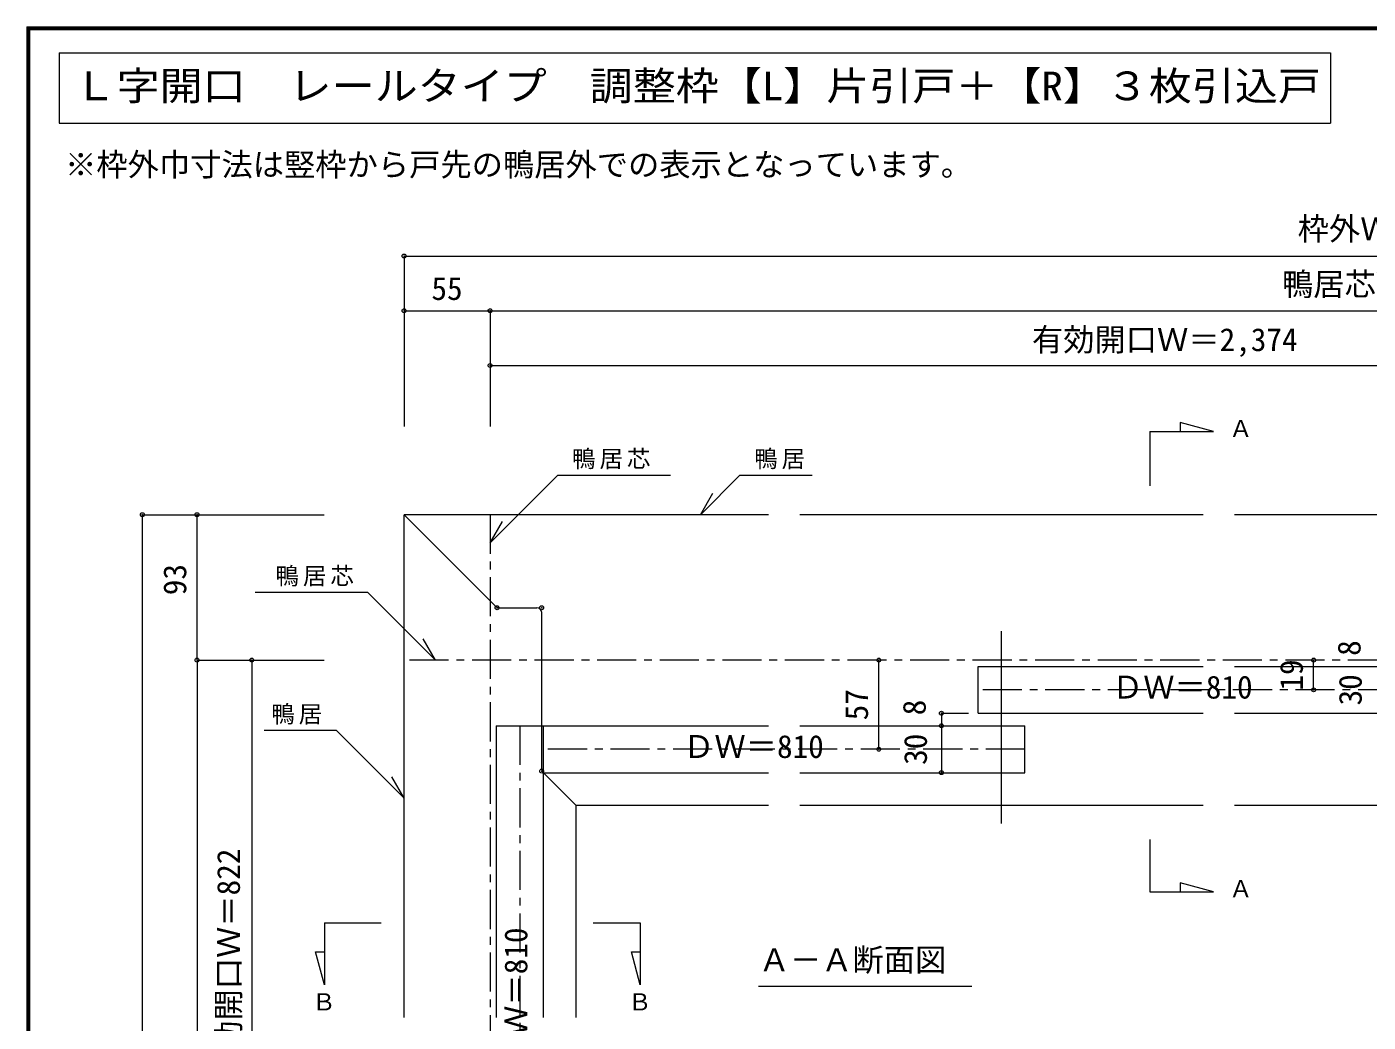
# Model space of a CAD drawing. Units: millimetres at full size, sheet at 1:5. Extents: x -957 to 993, y -689 to 708.
# Drawn here: x -957 to -100, y 71 to 708 of the extents above; entities that cross this region are included whole.
import ezdxf
from ezdxf.enums import TextEntityAlignment as Align

# ---------------------------------------------------------------- set-up
doc = ezdxf.new("R2010")
doc.units = ezdxf.units.MM
doc.header["$LTSCALE"] = 5
doc.header["$PDMODE"] = 32
doc.header["$PDSIZE"] = 2.5
doc.linetypes.add('CHAIN1', pattern=[8, 5, -1, 1, -1])
for name, color, linetype, lineweight in [('0-A_文字', 7, 'Continuous', 9), ('0-B_寸法', 7, 'Continuous', 9), ('F-1_枠', 6, 'Continuous', 9)]:
    doc.layers.add(name, color=color, linetype=linetype, lineweight=lineweight)
doc.styles.add('ＭＳ ゴシック', font='')
doc.styles.get('ＭＳ ゴシック').set_extended_font_data('MS Gothic')

msp = doc.modelspace()

# ---------------------------------------------------------------- linework, layer by layer
at = {"layer": '0-B_寸法'}
for p, q in [((-936.448, 690.897), (-936.448, 645.897)), ((-936.448, 645.897), (-123.751, 645.897)), ((-716.033, 561.028), (-716.033, 452.056)), ((-716.033, 526.028), (-661.033, 526.028)), ((-661.033, 526.028), (544.966, 526.028)), ((-661.033, 526.028), (-661.033, 452.056)), ((-661.033, 491.028), (514.966, 491.028)), ((-239.149, 448.762), (-239.149, 414.14)), ((-617.76, 420.861), (-661.033, 377.587)), ((-617.76, 420.861), (-545.764, 420.861)), ((-501.296, 420.861), (-526.531, 395.626)), ((-501.296, 420.861), (-455.125, 420.861)), ((-526.531, 395.626), (-518.645, 409.286)), ((-883.385, 395.626), (-767.133, 395.626)), ((-848.385, 302.626), (-848.385, 395.626)), ((-657.412, 337.004), (-716.033, 395.626)), ((-716.033, 74.111), (-716.033, 395.626)), ((-483.033, 395.626), (-716.033, 395.626)), ((-205.033, 395.626), (-463.033, 395.626)), ((72.967, 395.626), (-185.033, 395.626)), ((-661.033, 377.587), (-653.147, 391.248)), ((-739.131, 345.899), (-811.126, 345.899)), ((-739.131, 345.899), (-695.857, 302.626)), ((-655.291, 336.126), (-631.033, 336.126)), ((-628.033, 232.868), (-628.033, 333.126)), ((-334.033, 198.126), (-334.033, 321.126)), ((-695.857, 302.626), (-703.744, 316.286)), ((-848.385, 302.626), (-813.385, 302.626)), ((-848.385, 302.626), (-848.385, -502.374)), ((-817.982, 302.626), (-767.133, 302.626)), ((-813.385, 302.626), (-813.385, -92.375)), ((-349.033, 268.626), (-349.033, 298.626)), ((-349.033, 298.626), (-205.033, 298.626)), ((-185.033, 298.626), (-41.033, 298.626)), ((-372.476, 268.626), (-372.476, 260.626)), ((-372.476, 268.626), (-355.099, 268.626)), ((-349.033, 268.626), (-205.033, 268.626)), ((-185.033, 268.626), (-41.033, 268.626)), ((-759.307, 257.579), (-805.479, 257.579)), ((-657.033, 260.626), (-627.033, 260.626)), ((-657.033, 260.626), (-657.033, 74.111)), ((-627.033, 260.626), (-627.033, 230.626)), ((-627.033, 260.626), (-627.033, 74.111)), ((-627.033, 260.626), (-483.033, 260.626)), ((-463.033, 260.626), (-319.033, 260.626)), ((-372.476, 260.626), (-355.099, 260.626)), ((-372.476, 260.626), (-372.476, 230.626)), ((-319.033, 230.626), (-319.033, 260.626)), ((-627.155, 230.747), (-606.033, 209.626)), ((-627.033, 230.626), (-483.033, 230.626)), ((-463.033, 230.626), (-319.033, 230.626)), ((-372.476, 230.626), (-355.099, 230.626)), ((-606.033, 74.111), (-606.033, 209.626)), ((-483.033, 209.626), (-606.033, 209.626)), ((-205.033, 209.626), (-463.033, 209.626)), ((72.967, 209.626), (-185.033, 209.626)), ((-766.954, 134.572), (-730.563, 134.572)), ((-595.107, 134.572), (-565.007, 134.572)), ((-353.054, 93.893), (-489.481, 93.893))]:
    msp.add_line(p, q, dxfattribs=at)
at = {"layer": '0-B_寸法', "linetype": 'CHAIN1'}
for p, q in [((-661.033, 395.626), (-661.033, -557.361)), ((592.467, 302.626), (-716.033, 302.626)), ((-41.033, 283.626), (-349.033, 283.626)), ((-642.033, 260.626), (-642.033, -122.374)), ((-319.033, 245.626), (-627.033, 245.626))]:
    msp.add_line(p, q, dxfattribs=at)
at = {"layer": '0-B_寸法', "color": 4}
for p, q in [((-412.476, 245.626), (-412.476, 302.626)), ((-134.476, 283.626), (-134.476, 302.626))]:
    msp.add_line(p, q, dxfattribs=at)
at = {"layer": '0-B_寸法'}
for points in [[(-936.448, 690.897), (-123.751, 690.897), (-123.751, 645.897)], [(-716.033, 561.028), (544.966, 561.028), (544.966, 452.056)], [(-239.149, 448.762), (-198.41, 448.762), (-219.747, 454.479), (-219.747, 448.762)], [(-883.385, 395.626), (-883.385, -502.374), (-767.133, -502.374)], [(-759.307, 257.579), (-716.033, 214.306), (-723.92, 227.966)], [(-239.149, 187.881), (-239.149, 154.504), (-198.41, 154.504), (-219.747, 160.221), (-219.747, 154.504)], [(-766.954, 134.572), (-766.954, 94.92), (-772.594, 115.969), (-766.954, 115.969)], [(-565.007, 134.572), (-565.007, 94.92), (-570.647, 115.969), (-565.007, 115.969)]]:
    msp.add_lwpolyline(points, dxfattribs=at)
for centre, start, end in [((-655.291, 339.126), 225, 270), ((-631.033, 333.126), 0, 90), ((-625.033, 232.868), 180, 225)]:
    msp.add_arc(centre, 3, start, end, dxfattribs=at)
for p in [(-716.033, 561.028), (-716.033, 526.028), (-661.033, 526.028), (-661.033, 491.028), (-883.385, 395.626), (-848.385, 395.626), (-656.533, 336.126), (-628.033, 336.126), (-848.385, 302.626), (-813.385, 302.626), (-412.476, 302.626), (-134.476, 302.626), (-134.476, 283.626), (-372.476, 268.626), (-372.476, 260.626), (-412.476, 245.626), (-628.033, 231.626), (-372.476, 230.626)]:
    msp.add_point(p, dxfattribs=at)
at = {"layer": 'F-1_枠'}
for p, q in [((-957.218, 707.602), (-957.218, -689.065)), ((-957.218, 707.602), (992.782, 707.602)), ((-957.218, 706.769), (992.782, 706.769)), ((-957.218, 705.935), (992.782, 705.935)), ((-956.385, 707.602), (-956.385, -689.065)), ((-955.551, 707.602), (-955.551, -689.065))]:
    msp.add_line(p, q, dxfattribs=at)

# ---------------------------------------------------------------- texts
at = {"layer": '0-A_文字', "style": 'ＭＳ ゴシック'}
msp.add_text('※枠外巾寸法は竪枠から戸先の鴨居外での表示となっています。', height=14.66, dxfattribs=at).set_placement((-932.755, 607.806), align=Align.BOTTOM_LEFT)
at = {"layer": '0-B_寸法', "style": 'ＭＳ ゴシック', "width": 1.1}
msp.add_text('Ｌ字開口\u3000レールタイプ\u3000調整枠【L】片引戸＋【R】３枚引込戸', height=18.33, dxfattribs=at).set_placement((-927.321, 655.158), align=Align.BOTTOM_LEFT)
at = {"layer": '0-B_寸法', "style": 'ＭＳ ゴシック'}
for s, height, p in [('枠外Ｗ＝3,269', 14.66, (-144.678, 566.722)), ('鴨居芯Ｗ＝3,214', 14.66, (-154.678, 531.304)), ('55', 14.66, (-698.533, 528.528)), ('有効開口Ｗ＝2,374', 14.66, (-314.582, 495.839)), ('Ａ', 11, (-188.542, 441.912)), ('ＤＷ＝810', 14.66, (-263.406, 273.626)), ('ＤＷ＝810', 14.66, (-537.575, 235.626)), ('Ａ', 11, (-188.542, 147.655)), ('Ａ－Ａ断面図', 14.66, (-489.288, 99.216)), ('Ｂ', 11, (-774.767, 75.282)), ('Ｂ', 11, (-572.821, 75.282))]:
    msp.add_text(s, height=height, dxfattribs=at).set_placement(p, align=Align.BOTTOM_LEFT)
for s, p in [('93', (-850.885, 344.126)), ('8', (-100.084, 305.328)), ('19', (-136.976, 283.126)), ('30', (-99.331, 273.626)), ('57', (-414.976, 264.126)), ('8', (-378.084, 267.328)), ('30', (-377.331, 235.626)), ('有効開口Ｗ＝822', (-816.557, 32.174)), ('ＤＷ＝810', (-632.809, 41.736))]:
    msp.add_text(s, height=14.66, rotation=90, dxfattribs=at).set_placement(p, align=Align.BOTTOM_LEFT)
at = {"layer": '0-B_寸法', "char_height": 11, "attachment_point": 7, "style": 'ＭＳ ゴシック'}
for s, insert in [('\\T1.17;鴨居芯', (-608.64, 424.701)), ('\\T1.17;鴨居', (-492.177, 424.701)), ('\\T1.17;鴨居芯', (-798.25, 349.739)), ('\\T1.17;鴨居', (-800.926, 261.419))]:
    msp.add_mtext(s, dxfattribs=dict(at, insert=insert))

doc.saveas('drawing.dxf')
